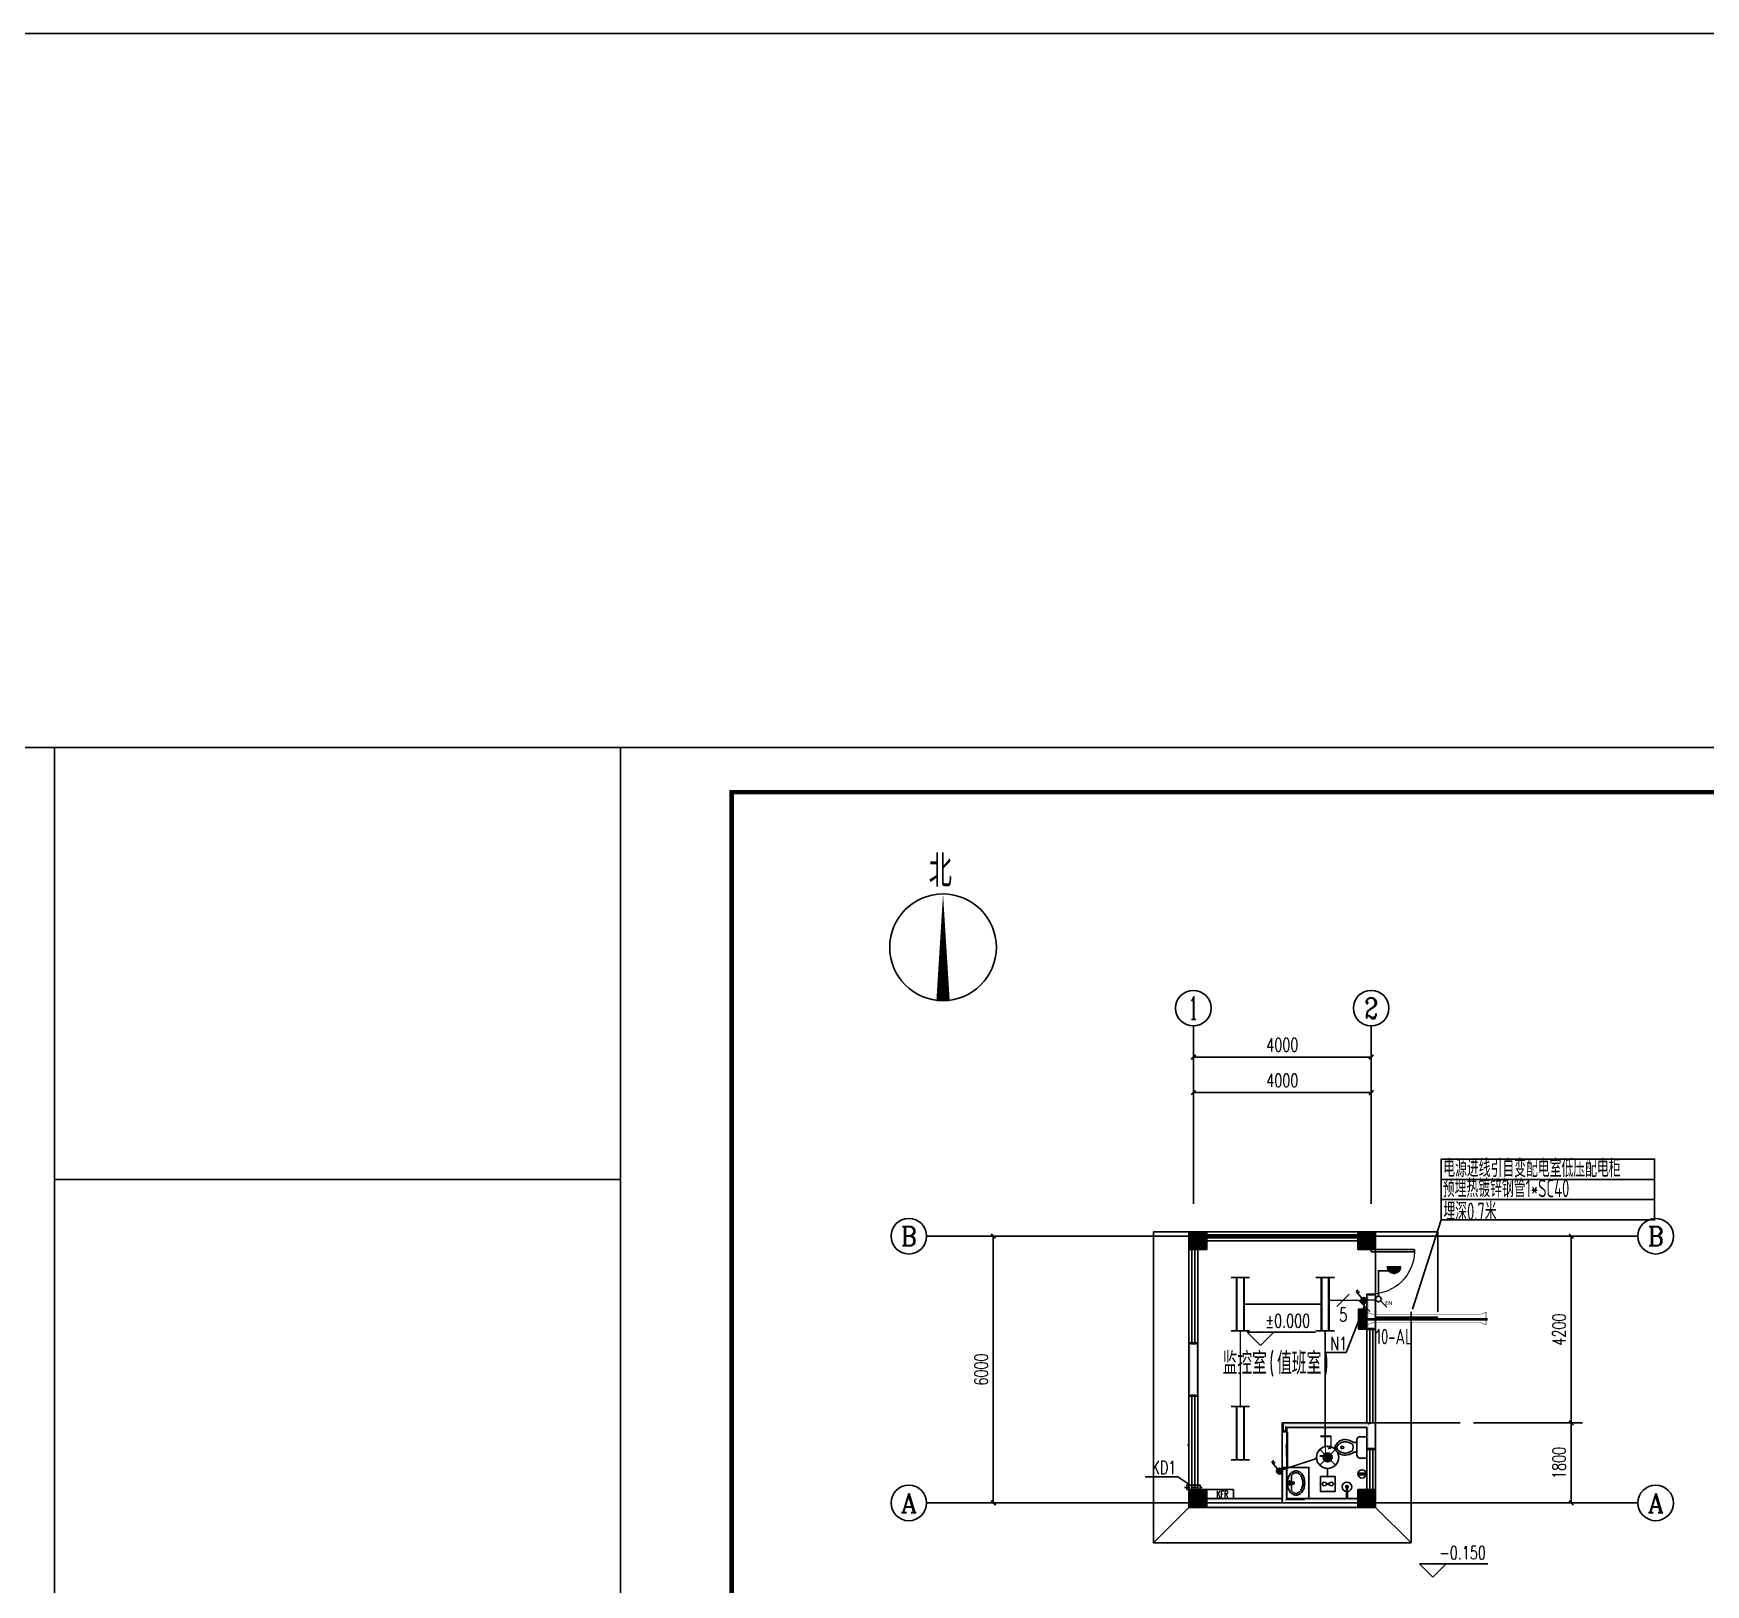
# Model space of a CAD drawing. Extents: x 5600590 to 5949977, y -428435 to -354779.
# Drawn here: x 5714366 to 5751979, y -389676 to -354779 of the extents above; entities that cross this region are included whole.
import ezdxf
from ezdxf.enums import TextEntityAlignment as Align

# ---------------------------------------------------------------- set-up
doc = ezdxf.new("R2010")
doc.units = 0
doc.header["$LTSCALE"] = 1000
doc.header["$MEASUREMENT"] = 0
doc.linetypes.add('DASH', pattern=[0.35, 0.25, -0.1])
doc.layers.get('0').update_dxf_attribs({"linetype": 'CONTINUOUS'})
doc.layers.get('Defpoints').update_dxf_attribs({"linetype": 'CONTINUOUS'})
for name, color, linetype in [('AXIS_TEXT', 7, 'CONTINUOUS'), ('DIM-照明', 3, 'CONTINUOUS'), ('EQUIP-动力', 3, 'CONTINUOUS'), ('EQUIP-照明', 3, 'CONTINUOUS'), ('EQUIP-箱柜', 3, 'CONTINUOUS'), ('KD', 191, 'CONTINUOUS'), ('PUB_HATCH', 8, 'CONTINUOUS'), ('PUB_TITLE', 4, 'CONTINUOUS'), ('TEL_TEXT', 7, 'CONTINUOUS'), ('WALL', 2, 'CONTINUOUS'), ('WIRE-照明', 1, 'CONTINUOUS'), ('卫厨', 253, 'CONTINUOUS'), ('厨卫布置', 6, 'CONTINUOUS'), ('建筑底图', 251, 'CONTINUOUS'), ('电气', 3, 'CONTINUOUS'), ('电气文字', 7, 'CONTINUOUS')]:
    doc.layers.add(name, color=color, linetype=linetype)
doc.styles.add('_TCH_AXIS', font='COMPLEX', dxfattribs={"bigfont": 'GBCBIG'})
doc.styles.add('_TCH_DIM', font='SIMPLEX', dxfattribs={"bigfont": 'GBCBIG'})
doc.styles.add('_TCH_DIM_T3', font='SIMPLEX', dxfattribs={"width": 0.705882, "bigfont": 'GBCBIG'})
doc.styles.add('_TCH_LABEL', font='COMPLEX', dxfattribs={"bigfont": 'GBCBIG'})
doc.styles.add('_TEL_DIM', font='sceie.shx', dxfattribs={"width": 0.8, "height": 3.5, "bigfont": 'sceic.shx'})
doc.styles.add('COMPLEX', font='COMPLEX')
doc.styles.add('DIM_FONT', font='SIMPLEX', dxfattribs={"width": 0.7, "bigfont": 'GBCBIG'})
doc.styles.add('SCEI', font='sceie.shx', dxfattribs={"width": 0.75, "bigfont": 'sceic.shx'})
doc.styles.add('schuco', font='sceie.shx', dxfattribs={"width": 0.7, "bigfont": 'sceic.shx'})
doc.styles.get("Standard").update_dxf_attribs({"font": 'GBENOR', "bigfont": 'GBCBIG'})
doc.dimstyles.new('_TCH_ARCH&&100', dxfattribs={"dimtxt": 297.5, "dimasz": 100, "dimexe": 250, "dimexo": 300, "dimgap": 126.25, "dimtad": 1, "dimdec": 0, "dimzin": 0, "dimdsep": 46, "dimtxsty": '_TCH_DIM_T3', "dimblk": 'ARCHTICK', "dimcen": 0.09, "dimclrt": 7, "dimazin": 2, "dimtfac": 1, "dimtdec": 0, "dimtix": 1, "dimtmove": 2, "dimatfit": 3, "dimfxl": 0, "dimtolj": 1, "dimtzin": 0, "dimarcsym": 0})

# ---------------------------------------------------------------- blocks, each defined once
blk = doc.blocks.new('_AXISO')
blk.add_circle((0, 0), 0.5)
at = {"layer": 'AXIS_TEXT', "style": 'COMPLEX', "width": 1.041667}
blk.add_attdef('A', text='', height=0.56, dxfattribs=at).set_placement((-0.25, -0.28), (0.25, -0.28), align=Align.FIT)
blk = doc.blocks.new('$TwtSys$00000139')
at = {"color": 7}
for p, q in [((-19, 92, 0), (-19, -92, 0)), ((19, 92, 0), (19, -92, 0))]:
    blk.add_line(p, q, dxfattribs=at)
blk.add_circle((0, 0, 0), 93.8)
blk = doc.blocks.new('$plan$00000379')
at = {"layer": '卫厨'}
for p, q in [((-575, 18), (-536, 18)), ((-572, 18), (-572, 18)), ((-536, -22), (-576, -21))]:
    blk.add_line(p, q, dxfattribs=at)
for points in [[(-285, -110, -0.082371), (-434, -171, -0.174047), (-592, -152, -0.152847), (-702, -46, -0.25487), (-702, 46, -0.135193), (-607, 144, -0.19268), (-434, 171, -0.066715), (-320, 128, 0.008412), (-285, 110), (-220, 110), (-220, -110)], [(-307, -1, -0.073764), (-317, -64, -0.219411), (-337, -85, -0.018016), (-436, -122, -0.163008), (-533, -122, -0.084559), (-606, -92, -0.185519), (-666, -26, -0.252786), (-658, 39, -0.083694), (-606, 90, -0.078323), (-556, 115, -0.086951), (-477, 126, -0.071278), (-416, 114, -0.021719), (-371, 97, 0.016169), (-337, 83, -0.158768), (-324, 73, -0.168814), (-308, 12)]]:
    blk.add_lwpolyline(points, format="xyb", close=True, dxfattribs=at)
for points in [[(-220, 110), (-285, 110)], [(-220, 175), (-220, -175)], [(0, 240), (-155, 240)], [(0, -240), (0, 240)], [(-285, -110), (-220, -110)], [(-155, -240), (0, -240)]]:
    blk.add_lwpolyline(points, dxfattribs=at)
for points in [[(-155, 240, 0.414214), (-220, 175, 0.414214)], [(-220, -175, 0.414214), (-155, -240, 0.414214)]]:
    blk.add_lwpolyline(points, format="xyb", dxfattribs=at)
for centre, radius, start, end in [((-549, -3), 33.2, 100.0495, 259.9505), ((-536, -2), 20, 270, 90)]:
    blk.add_arc(centre, radius, start, end, dxfattribs=at)
blk = doc.blocks.new('$plan$00001626')
at = {"layer": '卫厨'}
blk.add_line((-10, 0), (10, 0), dxfattribs=at)
for points in [[(-124, 0), (133, 0)], [(-10, 0), (-10, -263)], [(10, 0), (10, -263)]]:
    blk.add_lwpolyline(points, dxfattribs=at)
for centre, radius, start, end in [((0, -262), 108, 95.306, 84.694), ((0, -262), 28.3, 110.6725, 69.3275), ((0, -260), 10.5, 197.2381, 342.7619)]:
    blk.add_arc(centre, radius, start, end, dxfattribs=at)
blk = doc.blocks.new('$lvtry$00000195')
at = {"color": 0}
for p, q in [((-165, -91), (-34, -91)), ((-17, -58), (-17, -48)), ((-16, -91), (-11, -91)), ((11, -91), (165, -91)), ((17, -58), (17, -48))]:
    blk.add_line(p, q, dxfattribs=at)
blk.add_lwpolyline([(273, -195, -0.132138), (254, -266, -0.106661), (193, -332, -0.083339), (108, -374, -0.072039), (0, -389, -0.072039), (-108, -374, -0.083339), (-193, -332, -0.106661), (-254, -266, -0.132138), (-273, -195, -0.132138), (-254, -124, -0.106661), (-193, -57, -0.083339), (-108, -16, -0.072039), (0, 0, -0.072039), (108, -16, -0.083339), (193, -57, -0.106661), (254, -124, -0.132138)], format="xyb", close=True, dxfattribs=at)
blk.add_circle((0, -58), 16.7, dxfattribs=at)
for centre, radius, start, end in [((-131, -195), 101, 149.8906, 180), ((-131, -195), 101, 180, 210.1094), ((-68, -231), 174, 128.9257, 149.8906), ((-68, -158), 174, 210.1094, 234.4623), ((-165, -111), 20, 90, 128.9257), ((-27, -100), 245, 234.4623, 253.5183), ((0, -9), 340, 253.5183, 270), ((-40, -49), 10.1, 106.6096, 258.1648), ((-64, 218), 259, 274.7069, 282.3732), ((-75, -228), 173, 71.36, 79.1873), ((-29, -95), 6.77, 155.344, 308.3224), ((-171, 3), 166, 324.8411, 338.1337), ((-171, 3), 170, 324.8411, 331.3523), ((-29, -95), 3.37, 155.344, 308.3224), ((100, -210), 170, 132.3141, 138.8253), ((100, -210), 166, 125.5327, 138.8253), ((0, -131), 25, 112.516, 67.484), ((-12, -74), 10.6, 201.8924, 261.774), ((0, -48), 16.7, 0, 180), ((-381, -131), 372, 2.3982, 6.7627), ((0, -111), 9.9, 201.7837, 338.2163), ((0, -9), 340, 270, 286.4817), ((64, 218), 259, 257.6268, 265.2931), ((381, -131), 372, 170.1008, 177.6018), ((75, -228), 173, 100.8127, 110.4191), ((40, -49), 10.1, 281.8352, 73.3904), ((27, -100), 245, 286.4817, 305.5377), ((165, -111), 20, 51.0743, 90), ((165, -111), 20, 51.0743, 90), ((68, -158), 174, 305.5377, 329.8906), ((68, -231), 174, 30.1094, 51.0743), ((131, -195), 101, 0, 30.1094), ((131, -195), 101, 329.8906, 0)]:
    blk.add_arc(centre, radius, start, end, dxfattribs=at)
for p in [(0, -58), (0, -131)]:
    blk.add_point(p, dxfattribs=at)
blk = doc.blocks.new('2sgfsgfgsfdgfsdgsdgfs')
at = {"layer": '厨卫布置'}
blk.add_lwpolyline([(0, -600), (200, -600), (200, 0), (0, 0)], close=True, dxfattribs=at)
at = {"layer": '厨卫布置', "style": 'DIM_FONT', "width": 0.5625}
blk.add_text('KFR', height=150, rotation=90, dxfattribs=at).set_placement((177, -383))
blk = doc.blocks.new('kk')
at = {"linetype": 'DASH', "ltscale": 0.5}
blk.add_wipeout([(-50, -150), (-50, 150), (50, 150), (50, -150)], dxfattribs=at).dxf.layer = 'KD'
at = {"layer": 'KD', "linetype": 'DASH', "ltscale": 0.5}
blk.add_line((0, -200), (0, 200), dxfattribs=at)
blk.add_lwpolyline([(-50, -150), (-50, 150), (50, 150), (50, -150)], close=True, dxfattribs=at)
at = {"layer": 'KD'}
blk.add_lwpolyline([(-50, -150), (-50, 150), (50, 150), (50, -150)], close=True, dxfattribs=at)
blk = doc.blocks.new('_ArchTick')
at = {"color": 0, "linetype": 'ByBlock', "const_width": 0.4}
blk.add_lwpolyline([(-0.5, -0.5), (0.5, 0.5)], dxfattribs=at)
blk = doc.blocks.new('*D45')
at = {"layer": 'Defpoints', "color": 0, "transparency": 16777216}
for p in [(5744458, -377808), (5740458, -381108), (5744458, -381108)]:
    blk.add_point(p, dxfattribs=at)
at = {"layer": '建筑底图', "color": 0, "lineweight": -2, "transparency": 16777216}
for p, q in [((5740458, -380808), (5740458, -377558)), ((5744458, -380808), (5744458, -377558)), ((5740458, -377808), (5744458, -377808))]:
    blk.add_line(p, q, dxfattribs=at)
at = {"layer": '建筑底图', "color": 0, "lineweight": -2, "transparency": 16777216, "xscale": 100, "yscale": 100, "zscale": 100, "rotation": 180}
blk.add_blockref('_ArchTick', (5740458, -377808), dxfattribs=at)
at = {"layer": '建筑底图', "color": 0, "lineweight": -2, "transparency": 16777216, "xscale": 100, "yscale": 100, "zscale": 100}
blk.add_blockref('_ArchTick', (5744458, -377808), dxfattribs=at)
at = {"layer": '建筑底图', "color": 7, "transparency": 16777216, "insert": (5742458, -377533), "char_height": 297.5, "attachment_point": 5, "style": '_TCH_DIM_T3'}
blk.add_mtext('\\A1;4000', dxfattribs=at)
blk = doc.blocks.new('*D46')
at = {"layer": 'Defpoints', "color": 0, "transparency": 16777216}
for p in [(5744458, -378608), (5740458, -381108), (5744458, -381108)]:
    blk.add_point(p, dxfattribs=at)
at = {"layer": '建筑底图', "color": 0, "lineweight": -2, "transparency": 16777216}
for p, q in [((5740458, -380808), (5740458, -378358)), ((5744458, -380808), (5744458, -378358)), ((5740458, -378608), (5744458, -378608))]:
    blk.add_line(p, q, dxfattribs=at)
at = {"layer": '建筑底图', "color": 0, "lineweight": -2, "transparency": 16777216, "xscale": 100, "yscale": 100, "zscale": 100, "rotation": 180}
blk.add_blockref('_ArchTick', (5740458, -378608), dxfattribs=at)
at = {"layer": '建筑底图', "color": 0, "lineweight": -2, "transparency": 16777216, "xscale": 100, "yscale": 100, "zscale": 100}
blk.add_blockref('_ArchTick', (5744458, -378608), dxfattribs=at)
at = {"layer": '建筑底图', "color": 7, "transparency": 16777216, "insert": (5742458, -378333), "char_height": 297.5, "attachment_point": 5, "style": '_TCH_DIM_T3'}
blk.add_mtext('\\A1;4000', dxfattribs=at)
blk = doc.blocks.new('*D51')
at = {"layer": 'Defpoints', "color": 0, "transparency": 16777216}
for p in [(5735958, -381839), (5738458, -381839), (5738458, -387839)]:
    blk.add_point(p, dxfattribs=at)
at = {"layer": '建筑底图', "color": 0, "lineweight": -2, "transparency": 16777216}
for p, q in [((5738158, -381839), (5735708, -381839)), ((5735958, -387839), (5735958, -381839)), ((5738158, -387839), (5735708, -387839))]:
    blk.add_line(p, q, dxfattribs=at)
at = {"layer": '建筑底图', "color": 0, "lineweight": -2, "transparency": 16777216, "xscale": 100, "yscale": 100, "zscale": 100}
for p, rotation in [((5735958, -381839), 90), ((5735958, -387839), 270)]:
    blk.add_blockref('_ArchTick', p, dxfattribs=dict(at, rotation=rotation))
at = {"layer": '建筑底图', "color": 7, "transparency": 16777216, "insert": (5735683, -384839), "char_height": 297.5, "attachment_point": 5, "rotation": 90, "style": '_TCH_DIM_T3'}
blk.add_mtext('\\A1;6000', dxfattribs=at)
blk = doc.blocks.new('*D52')
at = {"layer": 'Defpoints', "color": 0, "transparency": 16777216}
for p in [(5746458, -386039), (5748958, -386039), (5746458, -387839)]:
    blk.add_point(p, dxfattribs=at)
at = {"layer": '建筑底图', "color": 0, "lineweight": -2, "transparency": 16777216}
for p, q in [((5746758, -386039), (5749208, -386039)), ((5748958, -387839), (5748958, -386039)), ((5746758, -387839), (5749208, -387839))]:
    blk.add_line(p, q, dxfattribs=at)
at = {"layer": '建筑底图', "color": 0, "lineweight": -2, "transparency": 16777216, "xscale": 100, "yscale": 100, "zscale": 100}
for p, rotation in [((5748958, -386039), 90), ((5748958, -387839), 270)]:
    blk.add_blockref('_ArchTick', p, dxfattribs=dict(at, rotation=rotation))
at = {"layer": '建筑底图', "color": 7, "transparency": 16777216, "insert": (5748683, -386939), "char_height": 297.5, "attachment_point": 5, "rotation": 90, "style": '_TCH_DIM_T3'}
blk.add_mtext('\\A1;1800', dxfattribs=at)
blk = doc.blocks.new('*D53')
at = {"layer": 'Defpoints', "color": 0, "transparency": 16777216}
for p in [(5746458, -381839), (5748958, -381839), (5746458, -386039)]:
    blk.add_point(p, dxfattribs=at)
at = {"layer": '建筑底图', "color": 0, "lineweight": -2, "transparency": 16777216}
for p, q in [((5746758, -381839), (5749208, -381839)), ((5748958, -386039), (5748958, -381839)), ((5746758, -386039), (5749208, -386039))]:
    blk.add_line(p, q, dxfattribs=at)
at = {"layer": '建筑底图', "color": 0, "lineweight": -2, "transparency": 16777216, "xscale": 100, "yscale": 100, "zscale": 100}
for p, rotation in [((5748958, -381839), 90), ((5748958, -386039), 270)]:
    blk.add_blockref('_ArchTick', p, dxfattribs=dict(at, rotation=rotation))
at = {"layer": '建筑底图', "color": 7, "transparency": 16777216, "insert": (5748683, -383939), "char_height": 297.5, "attachment_point": 5, "rotation": 90, "style": '_TCH_DIM_T3'}
blk.add_mtext('\\A1;4200', dxfattribs=at)
blk = doc.blocks.new('$WINLIB2D$00000001')
at = {"color": 0}
for points in [[(-0.5, 0.5), (-0.5, -0.5)], [(-0.5, 0.5), (0.5, 0.5)], [(0.5, -0.5), (0.5, 0.5)], [(0.5, 0.167), (-0.5, 0.167)], [(0.5, -0.167), (-0.5, -0.167)], [(-0.5, -0.5), (0.5, -0.5)]]:
    blk.add_lwpolyline(points, dxfattribs=at)
blk = doc.blocks.new('$DorLib2D$00000129')
at = {"color": 0, "linetype": 'Continuous'}
for p, q in [((-0.5, 0.545), (-0.5, 0.687)), ((-0.5, 0.687), (0.5, 0.687)), ((0.5, 0.545), (-0.5, 0.545)), ((-0.5, 0.5), (-0.5, 0.545)), ((0.5, 0.687), (0.5, 0.545)), ((0.5, 0.5), (0.5, 0.545)), ((-0.2, 0.437), (0.158, 0.437)), ((0.08, 0.341), (0.08, 0.437)), ((0.158, 0.437), (0.08, 0.341))]:
    blk.add_line(p, q, dxfattribs=at)
blk = doc.blocks.new('$DorLib2D$00000001')
for p, q in [((0.45, 0.975), (0.5, 0.975)), ((0.45, 0), (0.45, 0.975)), ((0.5, 0), (0.5, 0.975)), ((0.5, 0), (0.45, 0))]:
    blk.add_line(p, q)
at = {"lineweight": 13}
blk.add_arc((0.475, 0), 0.975, 91.4693, 180, dxfattribs=at)
blk = doc.blocks.new('_FZH')
blk.add_lwpolyline([(-0.5, -0.5), (0.5, -0.5), (0.5, 0.5), (-0.5, 0.5)], close=True)
at = {"layer": 'PUB_HATCH'}
blk.add_solid([(-0.5, -0.5), (0.5, -0.5), (-0.5, 0.5), (0.5, 0.5)], dxfattribs=at)
blk = doc.blocks.new('*X111')
at = {"color": 0}
for p, q in [((-250, 33), (-83, 200)), ((-250, 68), (-118, 200)), ((-250, 104), (-154, 200)), ((-250, 139), (-189, 200)), ((-250, 174), (-224, 200)), ((-247, 0), (-47, 200)), ((-212, 0), (-12, 200)), ((-177, 0), (23, 200)), ((-141, 0), (59, 200)), ((-106, 0), (94, 200)), ((-71, 0), (129, 200)), ((-35, 0), (165, 200)), ((0, 0), (200, 200)), ((35, 0), (235, 200)), ((71, 0), (250, 179)), ((106, 0), (250, 144)), ((141, 0), (250, 109)), ((177, 0), (250, 73)), ((212, 0), (250, 38)), ((247, 0), (250, 3))]:
    blk.add_line(p, q, dxfattribs=at)
blk = doc.blocks.new('$equip$00002943')
for p, q in [((-0.75, 0.6), (-0.75, 0)), ((0.75, 0.6), (-0.75, 0.6)), ((-0.75, 0), (0.75, 0)), ((0.75, 0), (0.75, 0.6))]:
    blk.add_line(p, q)
for points, const_width in [([(-0.75, 0.3), (0.75, 0.3)], 0.6), ([(-0.75, 0.6), (-0.75, 0), (0.75, 0), (0.75, 0.6), (-0.75, 0.6), (-0.75, 0)], 0.0667)]:
    blk.add_lwpolyline(points, dxfattribs=dict(const_width=const_width))
for p in [(-0.75, 0.3), (0, 0.6), (0, 0), (0.75, 0.3)]:
    blk.add_point(p)
at = {"xscale": 0.00300000000061118, "yscale": 0.00300000000061118, "zscale": 0.00300000000061118}
blk.add_blockref('*X111', (0, 0), dxfattribs=at)
at = {"color": 7, "style": '_TEL_DIM', "flags": 1}
for tag in ['A', 'REMARK']:
    blk.add_attdef(tag, text='', height=0.00002, dxfattribs=at).set_placement((0, 0), align=Align.MIDDLE_CENTER)
blk = doc.blocks.new('$equip$00001168')
blk.add_line((-0.5, 0), (0.5, 0))
blk.add_arc((0, 0), 0.5, 180, 0)
for p in [(-0.5, 0), (0, 0), (0.5, 0), (0, -0.5)]:
    blk.add_point(p)
for points in [[(0.43, -0.25), (-0.43, -0.25), (0.5, 0), (-0.5, 0)], [(0.25, -0.43), (-0.25, -0.43), (0.43, -0.25), (-0.43, -0.25)], [(0, -0.5), (0, -0.5), (0.25, -0.43), (-0.25, -0.43)]]:
    blk.add_solid(points)
at = {"flags": 9}
blk.add_attdef('A', (0, 0), '', height=0.00002, dxfattribs=at)
blk = doc.blocks.new('$equip$00002500')
blk.add_line((0.15, 0.36), (0.62, 0.83))
blk.add_circle((0, 0.21), 0.208)
for p in [(-0.21, 0.21), (0, 0.42), (0, 0), (0.21, 0.21)]:
    blk.add_point(p)
at = {"color": 7, "style": '_TEL_DIM', "flags": 1}
blk.add_attdef('A', text='', height=0.00002, dxfattribs=at).set_placement((0, 0), align=Align.MIDDLE_CENTER)
at = {"color": 7, "style": '_TEL_DIM'}
blk.add_attdef('$TEXT$', text='', height=0.3, dxfattribs=at).set_placement((0.77, 0.51), align=Align.MIDDLE_CENTER)
blk = doc.blocks.new('$equip$00001160')
for p, q in [((-1.2, 0.417), (-1.2, -0.417)), ((-1.2, 0.167), (1.2, 0.167)), ((1.2, 0.417), (1.2, -0.417)), ((-1.2, -0.167), (1.2, -0.167))]:
    blk.add_line(p, q)
at = {"const_width": 0.1}
for points in [[(-1.2, 0.167), (1.2, 0.167)], [(-1.2, -0.167), (1.2, -0.167)]]:
    blk.add_lwpolyline(points, dxfattribs=at)
at = {"layer": 'EQUIP-照明'}
for p in [(-1.2, 0), (0, 0.167), (1.2, 0), (0, -0.167)]:
    blk.add_point(p, dxfattribs=at)
at = {"layer": 'EQUIP-照明', "flags": 9}
blk.add_attdef('A', (0, 0), '', height=0.00002, dxfattribs=at)
blk = doc.blocks.new('$equip$00001963')
for p, q in [((0.15, 0.36), (0.62, 0.83)), ((0.51, 0.72), (0.65, 0.58)), ((0.62, 0.83), (0.77, 0.69))]:
    blk.add_line(p, q)
blk.add_circle((0, 0.21), 0.208)
for p in [(-0.21, 0.21), (0, 0.42), (0, 0), (0.21, 0.21)]:
    blk.add_point(p)
for points in [[(-0.18, 0.31), (0.18, 0.31), (-0.21, 0.21), (0.21, 0.21)], [(-0.18, 0.1), (0.18, 0.1), (-0.21, 0.21), (0.21, 0.21)], [(-0.1, 0.39), (0.1, 0.39), (-0.18, 0.31), (0.18, 0.31)], [(-0.1, 0.03), (0.1, 0.03), (-0.18, 0.1), (0.18, 0.1)], [(0, 0.42), (0, 0.42), (-0.1, 0.39), (0.1, 0.39)], [(0, 0), (0, 0), (-0.1, 0.03), (0.1, 0.03)]]:
    blk.add_solid(points)
at = {"layer": 'TEL_TEXT', "style": '_TEL_DIM', "flags": 1}
blk.add_attdef('A', text='', height=0.00002, dxfattribs=at).set_placement((0, 0), align=Align.MIDDLE_CENTER)
blk = doc.blocks.new('$equip$00002853')
for p, q in [((-0.67, 0.67), (-0.67, -0.67)), ((0.67, 0.67), (-0.67, 0.67)), ((-0.25, 0.14), (0.25, -0.14)), ((-0.25, -0.14), (0.25, 0.14)), ((0.67, -0.67), (0.67, 0.67)), ((-0.67, -0.67), (0.67, -0.67))]:
    blk.add_line(p, q)
at = {"const_width": 0.04}
blk.add_lwpolyline([(-0.67, 0.67), (-0.67, -0.67), (0.67, -0.67), (0.67, 0.67), (-0.67, 0.67), (-0.67, -0.6)], dxfattribs=at)
for centre, start, end in [((-0.33, 0), 60, 300), ((0.33, 0), 240, 120)]:
    blk.add_arc(centre, 0.167, start, end)
for p in [(-0.67, 0), (0, 0.67), (0.67, 0), (0, -0.67)]:
    blk.add_point(p)
at = {"color": 7, "style": '_TEL_DIM', "flags": 1}
for tag in ['A', 'REMARK']:
    blk.add_attdef(tag, text='', height=0.00002, dxfattribs=at).set_placement((0, 0), align=Align.MIDDLE_CENTER)
blk = doc.blocks.new('$equip$00002828')
for p, q in [((0.354, 0.354), (-0.354, -0.354)), ((-0.354, 0.354), (0.354, -0.354))]:
    blk.add_line(p, q)
at = {"const_width": 0.04}
blk.add_lwpolyline([(0.5, 0, -1), (-0.5, 0, -1), (0.5, 0, 1)], format="xyb", dxfattribs=at)
for radius in [0.5, 0.2]:
    blk.add_circle((0, 0), radius)
for p in [(-0.5, 0), (0, 0.5), (0.5, 0), (0, -0.5)]:
    blk.add_point(p)
for points in [[(-0.173, 0.1), (0.173, 0.1), (-0.2, 0), (0.2, 0)], [(-0.173, -0.1), (0.173, -0.1), (-0.2, 0), (0.2, 0)], [(-0.1, 0.173), (0.1, 0.173), (-0.173, 0.1), (0.173, 0.1)], [(0, 0.2), (0, 0.2), (-0.1, 0.173), (0.1, 0.173)], [(-0.1, -0.173), (0.1, -0.173), (-0.173, -0.1), (0.173, -0.1)], [(0, -0.2), (0, -0.2), (-0.1, -0.173), (0.1, -0.173)]]:
    blk.add_solid(points)
at = {"color": 7, "style": '_TEL_DIM', "flags": 1}
for tag in ['A', 'REMARK']:
    blk.add_attdef(tag, text='', height=0.00002, dxfattribs=at).set_placement((0, 0), align=Align.MIDDLE_CENTER)
blk = doc.blocks.new('$TELECSYS$00000095')
blk.add_line((0.4, 0.4), (-0.4, -0.4))
at = {"width": 0.8}
blk.add_attdef('N', text='', height=1, dxfattribs=at).set_placement((-0.02, 1.06), align=Align.MIDDLE)
blk = doc.blocks.new('$TelecSys$00000152')
blk.add_blockref('$TELECSYS$00000095', (0, 0))
at = {"style": '_TEL_DIM', "width": 0.7}
blk.add_attdef('N', text='', height=0.875, dxfattribs=at).set_placement((-0.02, 0.92), align=Align.MIDDLE)

msp = doc.modelspace()

# ---------------------------------------------------------------- hatches: boundary and pattern name
at = {"layer": '建筑底图'}
for points in [[(5740757.7, -381739.4), (5740357.7, -381739.4), (5740397.7, -381779.4), (5740717.7, -381779.4)], [(5740357.7, -381739.4), (5740357.7, -382139.4), (5740397.7, -382099.4), (5740397.7, -381779.4)], [(5740757.7, -382139.4), (5740757.7, -381739.4), (5740717.7, -381779.4), (5740717.7, -382099.4)], [(5744557.7, -381739.4), (5744157.7, -381739.4), (5744197.7, -381779.4), (5744517.7, -381779.4)], [(5744157.7, -381739.4), (5744157.7, -382139.4), (5744197.7, -382099.4), (5744197.7, -381779.4)], [(5744557.7, -382139.4), (5744557.7, -381739.4), (5744517.7, -381779.4), (5744517.7, -382099.4)], [(5740357.7, -382139.4), (5740757.7, -382139.4), (5740717.7, -382099.4), (5740397.7, -382099.4)], [(5744157.7, -382139.4), (5744557.7, -382139.4), (5744517.7, -382099.4), (5744197.7, -382099.4)], [(5744357.7, -383139.4), (5744357.7, -383939.4), (5744397.7, -383899.4), (5744397.7, -383179.4)], [(5744557.7, -383139.4), (5744357.7, -383139.4), (5744397.7, -383179.4), (5744517.7, -383179.4)], [(5744557.7, -383939.4), (5744557.7, -383139.4), (5744517.7, -383179.4), (5744517.7, -383899.4)], [(5744357.7, -383939.4), (5744557.7, -383939.4), (5744517.7, -383899.4), (5744397.7, -383899.4)], [(5740557.7, -384239.4), (5740357.7, -384239.4), (5740397.7, -384279.4), (5740517.7, -384279.4)], [(5740357.7, -384239.4), (5740357.7, -385439.4), (5740397.7, -385399.4), (5740397.7, -384279.4)], [(5740557.7, -385439.4), (5740557.7, -384239.4), (5740517.7, -384279.4), (5740517.7, -385399.4)], [(5740357.7, -385439.4), (5740557.7, -385439.4), (5740517.7, -385399.4), (5740397.7, -385399.4)], [(5744357.7, -386039.4), (5742457.7, -386039.4), (5742497.7, -386079.4), (5744397.7, -386079.4)], [(5742457.7, -386239.4), (5742457.7, -386039.4), (5742497.7, -386079.4), (5742497.7, -386239.4)], [(5742457.7, -386239.4), (5742557.7, -386239.4), (5742557.7, -386199.4), (5742457.7, -386199.4)], [(5744357.7, -386139.4), (5742557.7, -386139.4), (5742517.7, -386099.4), (5744397.7, -386099.4)], [(5742557.7, -386239.4), (5742557.7, -386139.4), (5742517.7, -386099.4), (5742517.7, -386239.4)], [(5744357.7, -386039.4), (5744397.7, -386079.4), (5744517.7, -386039.4)], [(5744357.7, -386139.4), (5744357.7, -386639.4), (5744397.7, -386639.4), (5744397.7, -386099.4)], [(5744557.7, -386039.4), (5744557.7, -386639.4), (5744517.7, -386639.4), (5744517.7, -386039.4)], [(5744557.7, -386639.4), (5744357.7, -386639.4), (5744357.7, -386599.4), (5744557.7, -386599.4)], [(5742457.7, -387039.4), (5742457.7, -387739.4), (5742497.7, -387779.4), (5742497.7, -387039.4)], [(5742557.7, -387039.4), (5742457.7, -387039.4), (5742457.7, -387079.4), (5742557.7, -387079.4)], [(5742557.7, -387039.4), (5742557.7, -387739.4), (5742517.7, -387779.4), (5742517.7, -387039.4)], [(5740757.7, -387739.4), (5740757.7, -387779.4), (5742497.7, -387779.4), (5742457.7, -387739.4)], [(5742957.7, -387739.4), (5742557.7, -387739.4), (5742517.7, -387779.4), (5742957.7, -387779.4)], [(5744157.7, -387779.4), (5744157.7, -387739.4), (5742957.7, -387739.4), (5742957.7, -387779.4)], [(5744557.7, -387539.4), (5744157.7, -387539.4), (5744197.7, -387579.4), (5744517.7, -387579.4)], [(5744157.7, -387539.4), (5744157.7, -387939.4), (5744197.7, -387899.4), (5744197.7, -387579.4)], [(5744557.7, -387939.4), (5744557.7, -387539.4), (5744517.7, -387579.4), (5744517.7, -387899.4)], [(5740357.7, -387939.4), (5740757.7, -387939.4), (5740717.7, -387899.4), (5740397.7, -387899.4)], [(5740757.7, -387899.4), (5740757.7, -387939.4), (5742457.7, -387939.4), (5742457.7, -387899.4)], [(5742957.7, -387939.4), (5742457.7, -387939.4), (5742457.7, -387899.4), (5742957.7, -387899.4)], [(5744157.7, -387939.4), (5744157.7, -387899.4), (5742957.7, -387899.4), (5742957.7, -387939.4)], [(5744157.7, -387939.4), (5744557.7, -387939.4), (5744517.7, -387899.4), (5744197.7, -387899.4)]]:
    msp.add_hatch(color=256, dxfattribs=at).paths.add_polyline_path(points)

# ---------------------------------------------------------------- linework, layer by layer
at = {"layer": 'DIM-照明', "color": 0}
msp.add_line((5744427.6, -383529.5), (5744180.1, -383282), dxfattribs=at)
for points in [[(5744303.9, -383405.8), (5743896.2, -384454)], [(5743896.2, -384454), (5743451.2, -384454)]]:
    msp.add_lwpolyline(points, dxfattribs=at)
at = {"layer": 'PUB_TITLE'}
msp.add_lwpolyline([(5655441.2, -412847.7), (5714841.2, -412847.7), (5714841.2, -370847.7), (5655441.2, -370847.7)], close=True, dxfattribs=at)
at = {"layer": 'PUB_TITLE', "color": 4}
msp.add_lwpolyline([(5727572.9, -412847.7), (5786972.9, -412847.7), (5786972.9, -370847.7), (5727572.9, -370847.7)], close=True, dxfattribs=at)
at = {"layer": 'PUB_TITLE', "color": 4, "const_width": 100}
msp.add_lwpolyline([(5730072.9, -411847.7), (5785972.9, -411847.7), (5785972.9, -371847.7), (5730072.9, -371847.7)], close=True, dxfattribs=at)
at = {"layer": 'WALL', "color": 1, "ltscale": 10}
msp.add_lwpolyline([(5714841.2, -370847.7), (5727572.9, -370847.7), (5727572.9, -380562.8), (5714841.2, -380562.8)], close=True, dxfattribs=at)
at = {"layer": 'WIRE-照明', "color": 1, "const_width": 35}
for points in [[(5744620.2, -383188.2), (5744620.2, -382617.6), (5744851.3, -382617.6)], [(5744230.3, -383280.5), (5743504.5, -383280.5)], [(5744354.2, -383273.4), (5744562, -383273.4)], [(5741597.4, -383369.1), (5743337.8, -383369.1)], [(5744303.9, -383478.9), (5744303.9, -383346)], [(5741514.1, -383969.1), (5741514.1, -385671.5)], [(5743421.2, -386572), (5743421.2, -383969.1)], [(5742449.4, -387097.3), (5743227.6, -386839.7)], [(5743476.5, -387245.9), (5743476.5, -387065.8)]]:
    msp.add_lwpolyline(points, dxfattribs=at)
at = {"layer": 'WIRE-照明', "color": 0, "const_width": 35}
msp.add_lwpolyline([(5744352, -383273.4), (5744354.2, -383273.4)], dxfattribs=at)
at = {"layer": 'WIRE-照明', "color": 2, "linetype": 'Continuous', "const_width": 60}
msp.add_lwpolyline([(5747077.4, -383706.7), (5744363.6, -383706.7)], dxfattribs=at)
at = {"layer": '建筑底图'}
for p, q in [((5740457.7, -381107.7), (5740457.7, -377107.7)), ((5744457.7, -381107.7), (5744457.7, -377107.7)), ((5740357.7, -381739.4), (5739557.7, -381739.4)), ((5739557.7, -388739.4), (5739557.7, -381739.4)), ((5744557.7, -381739.4), (5745957.7, -381739.4)), ((5745957.7, -381739.4), (5745957.7, -383539.4)), ((5738457.7, -381839.4), (5734457.7, -381839.4)), ((5738457.7, -381839.4), (5746457.7, -381839.4)), ((5744557.7, -382139.4), (5744557.7, -383139.4)), ((5746457.7, -381839.4), (5750457.7, -381839.4)), ((5744357.7, -383139.4), (5744357.7, -383939.4)), ((5744557.7, -383139.4), (5744357.7, -383139.4)), ((5744557.7, -383939.4), (5744557.7, -383139.4)), ((5745357.7, -383539.4), (5745357.7, -388739.4)), ((5741965.1, -384298.2), (5741665.1, -383998.2)), ((5741665.1, -383998.2), (5743205.3, -383998.2)), ((5741965.1, -384298.2), (5742265.1, -383998.2)), ((5744357.7, -383939.4), (5744557.7, -383939.4)), ((5744557.7, -383662.5), (5745957.7, -383662.5)), ((5740557.7, -384239.4), (5740357.7, -384239.4)), ((5740357.7, -384239.4), (5740357.7, -385439.4)), ((5740557.7, -385439.4), (5740557.7, -384239.4)), ((5740357.7, -385439.4), (5740557.7, -385439.4)), ((5742457.7, -386039.4), (5742457.7, -387839.4)), ((5744357.7, -386039.4), (5742457.7, -386039.4)), ((5742457.7, -386239.4), (5742457.7, -386039.4)), ((5742457.7, -386239.4), (5742557.7, -386239.4)), ((5742557.7, -386039.4), (5746457.7, -386039.4)), ((5744357.7, -386139.4), (5742557.7, -386139.4)), ((5742557.7, -386239.4), (5742557.7, -386139.4)), ((5744357.7, -386039.4), (5744557.7, -386039.4)), ((5744357.7, -386139.4), (5744357.7, -386639.4)), ((5744557.7, -386039.4), (5744557.7, -386639.4)), ((5740357.7, -386539.4), (5740327.7, -386539.4)), ((5744557.7, -386639.4), (5744357.7, -386639.4)), ((5742457.7, -387039.4), (5742457.7, -387739.4)), ((5742557.7, -387039.4), (5742457.7, -387039.4)), ((5742557.7, -387039.4), (5742557.7, -387739.4)), ((5742457.7, -387739.4), (5740757.7, -387739.4)), ((5742957.7, -387739.4), (5742557.7, -387739.4)), ((5744157.7, -387739.4), (5742957.7, -387739.4)), ((5738457.7, -387839.4), (5734457.7, -387839.4)), ((5738457.7, -387839.4), (5746457.7, -387839.4)), ((5740357.7, -387939.4), (5739557.7, -388739.4)), ((5742457.7, -387939.4), (5740757.7, -387939.4)), ((5742957.7, -387939.4), (5742457.7, -387939.4)), ((5744157.7, -387939.4), (5742957.7, -387939.4)), ((5744557.7, -387939.4), (5745357.7, -388739.4)), ((5746457.7, -387839.4), (5750457.7, -387839.4)), ((5745357.7, -388739.4), (5739557.7, -388739.4)), ((5745841.6, -389513), (5745541.6, -389213)), ((5745541.6, -389213), (5747081.9, -389213)), ((5745841.6, -389513), (5746141.6, -389213))]:
    msp.add_line(p, q, dxfattribs=at)
msp.add_lwpolyline([(5734826.9, -376538.6, 300, 0, 0), (5734826.9, -374138.6, 0, 0, 0)], format="xyseb", dxfattribs=at)
msp.add_lwpolyline([(5740357.7, -387939.4), (5740357.7, -381739.4), (5744557.7, -381739.4), (5744557.7, -387939.4)], close=True, dxfattribs=at)
for points in [[(5739373, -387249.7), (5740105.3, -387249.7), (5740467.5, -387489.4)], [(5742557.7, -387739.4), (5743057.7, -387739.4), (5743057.7, -387039.4), (5742557.7, -387039.4)]]:
    msp.add_lwpolyline(points, dxfattribs=at)
at = {"layer": '建筑底图', "const_width": 40}
msp.add_lwpolyline([(5740450.9, -387478.3, 1), (5740484.2, -387500.4, 1)], format="xyb", close=True, dxfattribs=at)
at = {"layer": '建筑底图'}
msp.add_circle((5734826.9, -375338.6), 1200, dxfattribs=at)
at = {"layer": '电气', "color": 6, "linetype": 'Continuous'}
for p, q in [((5746029.4, -380104.5), (5749506.9, -380104.5)), ((5746029.4, -380104.5), (5749506.9, -380104.5)), ((5746029.4, -380560.3), (5749506.9, -380560.3)), ((5745383.9, -383478.8), (5746029.4, -381472.1))]:
    msp.add_line(p, q, dxfattribs=at)
for points in [[(5746029.4, -380104.5), (5750833, -380104.5), (5750833, -380560.3), (5746029.4, -380560.3)], [(5746029.4, -380560.3), (5750833, -380560.3), (5750833, -381016.2), (5746029.4, -381016.2)], [(5746029.4, -381016.2), (5750833, -381016.2), (5750833, -381472.1), (5746029.4, -381472.1)]]:
    msp.add_lwpolyline(points, close=True, dxfattribs=at)
at = {"layer": '电气', "const_width": 10}
for points in [[(5744360.2, -383551.5), (5744504.4, -383601.9), (5746263.4, -383601.9)], [(5746267.6, -383779.6), (5744521.6, -383779.6), (5744360.2, -383830), (5744360.2, -383551.5)], [(5746200.2, -383601.9), (5746895.7, -383601.9), (5747039.8, -383551.5), (5747039.8, -383830), (5746895.7, -383779.6), (5746188.7, -383779.6)]]:
    msp.add_lwpolyline(points, dxfattribs=at)

# ---------------------------------------------------------------- block references
at = {"layer": 'DIM-照明', "color": 0}
ref = msp.add_blockref('$TelecSys$00000152', (5743825.3, -383280.5), dxfattribs=dict(at, xscale=350, yscale=350, zscale=350, rotation=180))
ref.add_attrib('N', '5', dxfattribs={"layer": '0', "color": 7, "height": 306.2, "style": '_TCH_DIM', "width": 0.7}).set_placement((5743830.6, -383603.7), align=Align.MIDDLE)
at = {"layer": 'EQUIP-动力', "color": 0, "xscale": 250, "yscale": 250, "zscale": 250}
msp.add_blockref('$equip$00002853', (5743481.6, -387412.6), dxfattribs=at)
at = {"layer": 'EQUIP-照明', "color": 0, "xscale": 500, "yscale": 500, "zscale": 500, "rotation": 90}
for p in [(5741514.1, -383369.1), (5743421.2, -383369.1), (5741514.1, -386271.5)]:
    msp.add_blockref('$equip$00001160', p, dxfattribs=at)
at = {"layer": 'EQUIP-照明'}
for name, p, xscale, yscale, zscale in [('$equip$00001168', (5744971.8, -382528.2), 300, 300, 300), ('$equip$00002828', (5743476.5, -386815.8), 500, 500, 500)]:
    msp.add_blockref(name, p, dxfattribs=dict(at, xscale=xscale, yscale=yscale, zscale=zscale))
at = {"layer": 'EQUIP-照明', "xscale": 300, "yscale": 300, "zscale": 300, "rotation": 85.65576262104462}
for p in [(5744355, -383289.3), (5742455.4, -387129.1)]:
    msp.add_blockref('$equip$00001963', p, dxfattribs=at)
at = {"layer": 'EQUIP-照明'}
ref = msp.add_blockref('$equip$00002500', (5744620.2, -383188.2), dxfattribs=dict(at, xscale=-300, yscale=300, zscale=300, rotation=180))
ref.add_attrib('$TEXT$', 'EN', dxfattribs={"layer": '0', "color": 7, "height": 90, "style": '_TEL_DIM'}).set_placement((5744850.9, -383342.1), align=Align.MIDDLE_CENTER)
at = {"layer": 'EQUIP-箱柜', "xscale": 300, "yscale": 300, "zscale": 300, "rotation": 90}
msp.add_blockref('$equip$00002943', (5744354.1, -383703.9), dxfattribs=at)
at = {"layer": '建筑底图'}
ref = msp.add_blockref('_AXISO', (5740457.7, -376707.7), dxfattribs=dict(at, xscale=800, yscale=800, zscale=800))
ref.add_attrib('A', '1', dxfattribs={"layer": 'AXIS_TEXT', "color": 0, "height": 514.7, "style": '_TCH_AXIS'}).set_placement((5740347.4, -376965.1), (5740568, -376965.1), align=Align.FIT)
ref = msp.add_blockref('_AXISO', (5744457.7, -376707.7), dxfattribs=dict(at, xscale=800, yscale=800, zscale=800))
ref.add_attrib('A', '2', dxfattribs={"layer": 'AXIS_TEXT', "color": 0, "height": 465.9, "style": '_TCH_AXIS'}).set_placement((5744302.4, -376940.7), (5744613, -376940.7), align=Align.FIT)
ref = msp.add_blockref('_AXISO', (5734057.7, -381839.4), dxfattribs=dict(at, xscale=800, yscale=800, zscale=800))
ref.add_attrib('A', 'B', dxfattribs={"layer": 'AXIS_TEXT', "color": 0, "height": 435.3, "style": '_TCH_AXIS'}).set_placement((5733881.5, -382057), (5734233.9, -382057), align=Align.FIT)
for name, p, xscale, yscale, zscale, rotation in [('_FZH', (5740557.7, -381939.4), 400, 400, 400, 180), ('_FZH', (5744357.7, -381939.4), 400, 400, 400, 180), ('$WINLIB2D$00000001', (5740457.7, -383189.4), -2100, -200.0000007003546, -2100, 90.00000000007115), ('$DorLib2D$00000001', (5744457.7, -382639.4), -1000, 1000, -1000, 269.9999999727606), ('$WINLIB2D$00000001', (5744457.7, -384989.4), 2100, -200.0000015795231, 2100, 269.9999999727606), ('$DorLib2D$00000129', (5742507.7, -386639.4), -800, 100, -800, 270), ('$WINLIB2D$00000001', (5744457.7, -387089.4), 900, 200, 900, 270), ('_FZH', (5744357.7, -387739.4), 400, 400, 400, 180)]:
    msp.add_blockref(name, p, dxfattribs=dict(at, xscale=xscale, yscale=yscale, zscale=zscale, rotation=rotation))
at = {"layer": '建筑底图', "xscale": 3400, "yscale": 200, "zscale": 3400}
msp.add_blockref('$WINLIB2D$00000001', (5742457.7, -381839.4), dxfattribs=at)
at = {"layer": '建筑底图'}
ref = msp.add_blockref('_AXISO', (5750857.7, -381839.4), dxfattribs=dict(at, xscale=800, yscale=800, zscale=800))
ref.add_attrib('A', 'B', dxfattribs={"layer": 'AXIS_TEXT', "color": 0, "height": 435.3, "style": '_TCH_AXIS'}).set_placement((5750681.5, -382057), (5751033.9, -382057), align=Align.FIT)
at = {"layer": '建筑底图', "xscale": -1, "yscale": -1, "rotation": 180}
msp.add_blockref('$plan$00000379', (5744357.7, -386589.4, 0), dxfattribs=at)
at = {"layer": '建筑底图', "yscale": -1}
for name, p, rotation in [('$lvtry$00000195', (5742572.7, -387391.7), 269.9999999999947), ('$TwtSys$00000139', (5744250.3, -387186), 89.99999999999999)]:
    msp.add_blockref(name, p, dxfattribs=dict(at, rotation=rotation))
at = {"layer": '建筑底图', "xscale": -1, "yscale": -1}
msp.add_blockref('$plan$00001626', (5743912.4, -387739.4), dxfattribs=at)
at = {"layer": '建筑底图'}
ref = msp.add_blockref('_AXISO', (5734057.7, -387839.4), dxfattribs=dict(at, xscale=800, yscale=800, zscale=800))
ref.add_attrib('A', 'A', dxfattribs={"layer": 'AXIS_TEXT', "color": 0, "height": 425.2, "style": '_TCH_AXIS'}).set_placement((5733875.5, -388052), (5734239.9, -388052), align=Align.FIT)
at = {"layer": '建筑底图', "rotation": 270}
msp.add_blockref('2sgfsgfgsfdgfsdgsdgfs', (5741357.7, -387539.4), dxfattribs=at)
at = {"layer": '建筑底图'}
ref = msp.add_blockref('_AXISO', (5750857.7, -387839.4), dxfattribs=dict(at, xscale=800, yscale=800, zscale=800))
ref.add_attrib('A', 'A', dxfattribs={"layer": 'AXIS_TEXT', "color": 0, "height": 425.2, "style": '_TCH_AXIS'}).set_placement((5750675.5, -388052), (5751039.9, -388052), align=Align.FIT)

# ---------------------------------------------------------------- texts
at = {"layer": 'DIM-照明', "color": 7, "style": '_TCH_DIM', "width": 0.705882}
msp.add_text('N1', height=297.5, dxfattribs=at).set_placement((5743538.7, -384404))
at = {"layer": '建筑底图', "style": '_TCH_DIM'}
msp.add_text('北', height=723.4, dxfattribs=at).set_placement((5734505.6, -373984.9))
at = {"layer": '建筑底图'}
for s, height, style, width, p in [('%%P0.000', 297.5, '_TCH_DIM', 0.705882, (5742075.3, -383893.2)), ('监控室', 500, 'schuco', 0.7, (5741114.5, -384947.5)), ('(', 500, 'schuco', 0.7, (5742164.5, -384947.5)), ('值班室', 500, 'schuco', 0.7, (5742339.5, -384947.5)), (')', 500, 'schuco', 0.7, (5743389.5, -384947.5)), ('卫', 500, 'schuco', 0.7, (5743277.8, -386828.4)), ('KD1', 297.5, '_TCH_LABEL', 0.705882, (5739514.1, -387190.2)), ('-0.150', 297.5, '_TCH_DIM', 0.705882, (5745991.9, -389108))]:
    msp.add_text(s, height=height, dxfattribs=dict(at, style=style, width=width)).set_placement(p)
at = {"layer": '电气', "color": 6, "linetype": 'Continuous', "style": 'SCEI', "width": 0.7}
for s, p in [('电源进线引自变配电室低压配电柜', (5746078.5, -380509.9)), ('预埋热镀锌钢管1*SC40', (5746068.6, -380961.8)), ('埋深0.7米', (5746081.6, -381481.5))]:
    msp.add_text(s, height=400, dxfattribs=at).set_placement(p)
at = {"layer": '电气文字', "style": 'SCEI', "width": 0.8}
msp.add_text('10-AL', height=350, dxfattribs=at).set_placement((5744560.3, -384271.4))

# ---------------------------------------------------------------- dimensions: what is measured, and where the dimension line sits
at = {"layer": '建筑底图'}
for p1, p2, distance, picture, middle in [((5740457.7, -381107.7), (5744457.7, -381107.7), 3300, '*D45', (5742457.7, -377532.7)), ((5740457.7, -381107.7), (5744457.7, -381107.7), 2500, '*D46', (5742457.7, -378332.7)), ((5738457.7, -387839.4), (5738457.7, -381839.4), 2500, '*D51', (5735682.7, -384839.4)), ((5746457.7, -386039.4), (5746457.7, -381839.4), -2500, '*D53', (5748682.7, -383939.4)), ((5746457.7, -387839.4), (5746457.7, -386039.4), -2500, '*D52', (5748682.7, -386939.4))]:
    dim = msp.add_aligned_dim(p1=p1, p2=p2, distance=distance, dimstyle='_TCH_ARCH&&100', dxfattribs=at)
    dim.commit()
    dim.dimension.update_dxf_attribs({"geometry": picture, "text_midpoint": middle})

# ---------------------------------------------------------------- next in the draw order: block references
at = {"layer": '建筑底图', "xscale": -1, "rotation": 269.9988590382392}
msp.add_blockref('kk', (5740457.7, -387489.4), dxfattribs=at)

# ---------------------------------------------------------------- next in the draw order: hatches: boundary and pattern name
at = {"layer": '建筑底图'}
for points in [[(5740757.7, -387539.4), (5740357.7, -387539.4), (5740397.7, -387579.4), (5740717.7, -387579.4)], [(5740357.7, -387539.4), (5740357.7, -387939.4), (5740397.7, -387899.4), (5740397.7, -387579.4)], [(5740757.7, -387939.4), (5740757.7, -387539.4), (5740717.7, -387579.4), (5740717.7, -387899.4)]]:
    msp.add_hatch(color=256, dxfattribs=at).paths.add_polyline_path(points)

# ---------------------------------------------------------------- next in the draw order: linework, layer by layer
at = {"color": 1}
msp.add_lwpolyline([(5600589.8, -354779.1), (5949977.1, -354779.1), (5949977.1, -428434.6), (5600589.8, -428434.6)], close=True, dxfattribs=at)

# ---------------------------------------------------------------- next in the draw order: block references
at = {"layer": '建筑底图'}
for name, p, xscale, yscale, zscale, rotation in [('$WINLIB2D$00000001', (5740457.7, -386489.4), -2100, -200.0000007003546, -2100, 90.00000000007115), ('_FZH', (5740557.7, -387739.4), 400, 400, 400, 180)]:
    msp.add_blockref(name, p, dxfattribs=dict(at, xscale=xscale, yscale=yscale, zscale=zscale, rotation=rotation))

doc.saveas('drawing.dxf')
